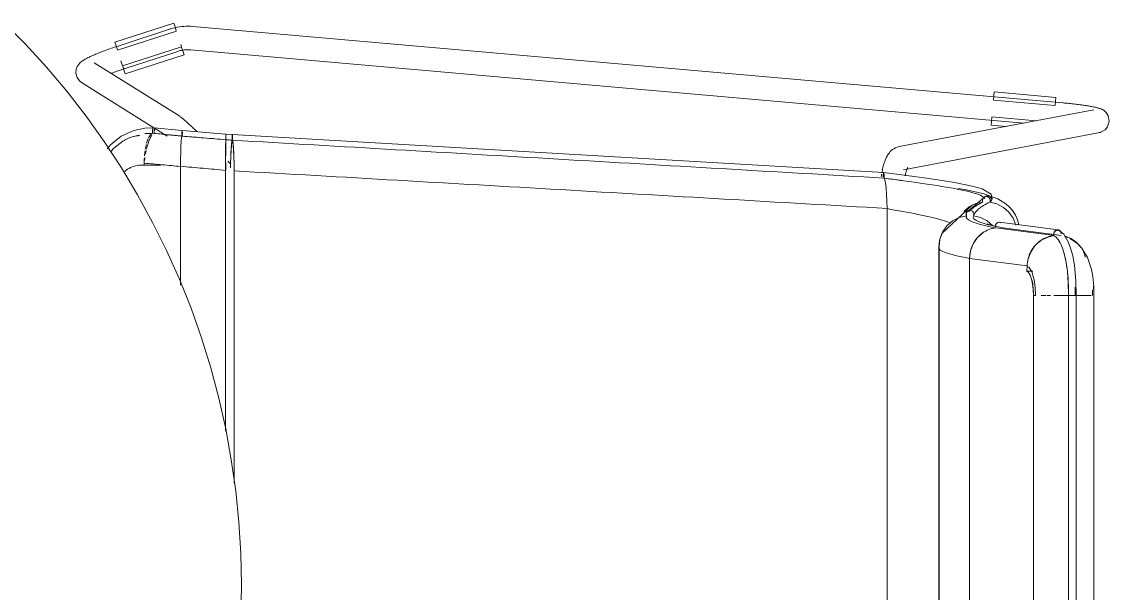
# Model space of a CAD drawing. Header units: millimetres. Extents: x 79795 to 317870, y -36033 to 97293.
# Drawn here: x 157570 to 158124, y 31306 to 31597 of the extents above; entities that cross this region are included whole.
import ezdxf

# ---------------------------------------------------------------- set-up
doc = ezdxf.new("R2010")
doc.units = ezdxf.units.MM
doc.header["$MEASUREMENT"] = 0
doc.layers.add('I-FURN', color=8, linetype='CONTINUOUS', lineweight=9)

msp = doc.modelspace()

# ---------------------------------------------------------------- linework, layer by layer
at = {"layer": 'I-FURN'}
for p, q in [((157571.68, 31585.72), (157560.43, 31597.1)), ((157617.35, 31586.73), (157647.35, 31596.42)), ((157647.35, 31596.42), (157647.98, 31594.46)), ((157649.08, 31594.29), (157647.96, 31594.05)), ((157647.98, 31594.46), (157648.62, 31592.49)), ((157650.2, 31594.48), (157649.08, 31594.29)), ((157651.33, 31594.63), (157650.2, 31594.48)), ((157652.47, 31594.74), (157651.33, 31594.63)), ((157653.61, 31594.8), (157652.47, 31594.74)), ((157654.75, 31594.81), (157653.61, 31594.8)), ((157655.9, 31594.78), (157654.75, 31594.81)), ((157657.04, 31594.7), (157655.9, 31594.78)), ((158100.36, 31555.76), (157657.04, 31594.7)), ((157618.65, 31582.69), (157648.66, 31592.37)), ((157645.71, 31593.42), (157618.9, 31584.71)), ((157645.76, 31593.43), (157645.71, 31593.42)), ((157646.86, 31593.76), (157645.76, 31593.43)), ((157647.96, 31594.05), (157646.86, 31593.76)), ((157582.47, 31573.91), (157571.68, 31585.72)), ((157613.36, 31582.81), (157614.07, 31583.06)), ((157614.07, 31583.06), (157614.79, 31583.31)), ((157614.79, 31583.31), (157615.51, 31583.57)), ((157615.51, 31583.57), (157616.24, 31583.82)), ((157616.24, 31583.82), (157616.97, 31584.07)), ((157616.97, 31584.07), (157617.71, 31584.31)), ((157617.98, 31584.78), (157617.35, 31586.73)), ((157617.71, 31584.31), (157618.45, 31584.56)), ((157618.61, 31582.8), (157617.98, 31584.78)), ((157618.45, 31584.56), (157618.9, 31584.71)), ((157651.26, 31584.3), (157621.26, 31574.62)), ((157650.86, 31585.57), (157651.23, 31584.4)), ((157651.3, 31584.19), (157651.94, 31582.21)), ((157600.91, 31577.22), (157601.3, 31577.47)), ((157601.3, 31577.47), (157601.69, 31577.72)), ((157601.69, 31577.72), (157602.09, 31577.95)), ((157602.09, 31577.95), (157602.5, 31578.18)), ((157602.5, 31578.18), (157602.92, 31578.41)), ((157602.92, 31578.41), (157603.36, 31578.64)), ((157603.36, 31578.64), (157603.82, 31578.87)), ((157603.82, 31578.87), (157604.29, 31579.1)), ((157604.29, 31579.1), (157604.79, 31579.33)), ((157604.79, 31579.33), (157605.29, 31579.57)), ((157605.29, 31579.57), (157605.82, 31579.81)), ((157605.82, 31579.81), (157606.37, 31580.05)), ((157606.37, 31580.05), (157606.93, 31580.29)), ((157606.93, 31580.29), (157607.51, 31580.54)), ((157607.51, 31580.54), (157608.1, 31580.78)), ((157608.1, 31580.78), (157608.71, 31581.03)), ((157608.71, 31581.03), (157609.34, 31581.28)), ((157609.34, 31581.28), (157609.98, 31581.53)), ((157609.98, 31581.53), (157610.63, 31581.79)), ((157610.63, 31581.79), (157611.3, 31582.04)), ((157611.3, 31582.04), (157611.98, 31582.3)), ((157611.98, 31582.3), (157612.66, 31582.55)), ((157612.66, 31582.55), (157613.36, 31582.81)), ((157622.56, 31570.57), (157652.57, 31580.26)), ((157622.61, 31573.29), (157649.42, 31582)), ((157649.42, 31582), (157650.05, 31582.2)), ((157650.05, 31582.2), (157650.7, 31582.36)), ((157650.7, 31582.36), (157651.34, 31582.5)), ((157651.34, 31582.5), (157651.99, 31582.62)), ((157651.94, 31582.21), (157652.57, 31580.26)), ((157651.99, 31582.62), (157652.65, 31582.71)), ((157652.65, 31582.71), (157653.31, 31582.77)), ((157653.31, 31582.77), (157653.97, 31582.8)), ((157653.97, 31582.8), (157654.63, 31582.81)), ((157654.63, 31582.81), (157655.3, 31582.8)), ((157655.3, 31582.8), (157655.96, 31582.75)), ((157655.96, 31582.75), (157655.99, 31582.75)), ((157655.99, 31582.75), (158080.49, 31545.45)), ((157592.78, 31561.67), (157582.47, 31573.91)), ((157597.44, 31570.9), (157597.62, 31572.87)), ((157597.62, 31572.87), (157598.14, 31574.25)), ((157598.14, 31574.25), (157598.71, 31575.17)), ((157598.71, 31575.17), (157599.22, 31575.8)), ((157599.22, 31575.8), (157599.69, 31576.26)), ((157599.69, 31576.26), (157600.12, 31576.63)), ((157600.12, 31576.63), (157600.52, 31576.94)), ((157600.52, 31576.94), (157600.91, 31577.22)), ((157650.33, 31548.91), (157606.75, 31576.22)), ((157618.2, 31571.79), (157618.86, 31572.03)), ((157618.86, 31572.03), (157619.54, 31572.26)), ((157619.54, 31572.26), (157620.21, 31572.49)), ((157620.21, 31572.49), (157620.9, 31572.73)), ((157620.42, 31577.19), (157621.23, 31574.71)), ((157620.9, 31572.73), (157621.59, 31572.96)), ((157621.93, 31572.53), (157621.29, 31574.5)), ((157621.59, 31572.96), (157622.28, 31573.19)), ((157622.56, 31570.57), (157621.93, 31572.53)), ((157622.28, 31573.19), (157622.61, 31573.29)), ((157598.03, 31568.67), (157597.44, 31570.9)), ((157599.25, 31566.94), (157598.03, 31568.67)), ((157599.25, 31566.94), (157600.38, 31566.05)), ((157615.44, 31570.78), (157615.63, 31570.85)), ((157615.63, 31570.85), (157616.26, 31571.08)), ((157616.26, 31571.08), (157616.89, 31571.32)), ((157616.89, 31571.32), (157617.54, 31571.56)), ((157617.54, 31571.56), (157618.2, 31571.79)), ((157602.59, 31549.03), (157592.78, 31561.67)), ((157600.38, 31566.05), (157637.14, 31543.01)), ((158065.16, 31559.29), (158065.34, 31561.33)), ((158065.34, 31561.33), (158096.75, 31558.57)), ((158064.97, 31557.1), (158096.38, 31554.34)), ((158064.98, 31557.22), (158065.16, 31559.29)), ((158096.57, 31556.53), (158096.39, 31554.46)), ((158096.75, 31558.57), (158096.57, 31556.53)), ((158100.52, 31555.74), (158100.36, 31555.76)), ((158101.27, 31555.67), (158100.52, 31555.74)), ((158102.02, 31555.6), (158101.27, 31555.67)), ((158102.77, 31555.53), (158102.02, 31555.6)), ((158103.51, 31555.46), (158102.77, 31555.53)), ((158104.25, 31555.38), (158103.51, 31555.46)), ((158104.98, 31555.3), (158104.25, 31555.38)), ((158105.71, 31555.22), (158104.98, 31555.3)), ((158116.21, 31552.28), (158016.92, 31533.46)), ((158106.43, 31555.14), (158105.71, 31555.22)), ((158107.14, 31555.06), (158106.43, 31555.14)), ((158107.83, 31554.97), (158107.14, 31555.06)), ((158108.52, 31554.89), (158107.83, 31554.97)), ((158109.2, 31554.8), (158108.52, 31554.89)), ((158109.86, 31554.71), (158109.2, 31554.8)), ((158110.51, 31554.63), (158109.86, 31554.71)), ((158111.14, 31554.54), (158110.51, 31554.63)), ((158111.76, 31554.45), (158111.14, 31554.54)), ((158112.37, 31554.35), (158111.76, 31554.45)), ((158112.95, 31554.26), (158112.37, 31554.35)), ((158113.52, 31554.17), (158112.95, 31554.26)), ((158114.07, 31554.08), (158113.52, 31554.17)), ((158114.6, 31553.98), (158114.07, 31554.08)), ((158115.12, 31553.89), (158114.6, 31553.98)), ((158115.62, 31553.79), (158115.12, 31553.89)), ((158116.09, 31553.7), (158115.62, 31553.79)), ((158116.55, 31553.6), (158116.09, 31553.7)), ((158117, 31553.5), (158116.55, 31553.6)), ((158117.42, 31553.4), (158117, 31553.5)), ((158117.84, 31553.3), (158117.42, 31553.4)), ((158118.24, 31553.19), (158117.84, 31553.3)), ((158118.63, 31553.08), (158118.24, 31553.19)), ((158119.03, 31552.95), (158118.63, 31553.08)), ((158119.43, 31552.81), (158119.03, 31552.95)), ((158119.86, 31552.64), (158119.43, 31552.81)), ((158120.34, 31552.42), (158119.86, 31552.64)), ((158120.9, 31552.12), (158120.34, 31552.42)), ((158121.6, 31551.64), (158120.9, 31552.12)), ((158122.51, 31550.79), (158121.6, 31551.64)), ((158123.55, 31549.13), (158122.51, 31550.79)), ((157611.88, 31536.01), (157602.59, 31549.03)), ((157650.33, 31548.91), (157650.66, 31548.7)), ((157650.66, 31548.7), (157650.91, 31548.51)), ((157650.91, 31548.51), (157651.14, 31548.34)), ((157651.14, 31548.34), (157651.36, 31548.16)), ((157651.36, 31548.16), (157651.59, 31547.98)), ((157651.59, 31547.98), (157651.82, 31547.79)), ((157651.82, 31547.79), (157652.06, 31547.59)), ((157652.06, 31547.59), (157652.31, 31547.38)), ((157652.31, 31547.38), (157652.58, 31547.15)), ((157652.58, 31547.15), (157652.86, 31546.91)), ((157652.86, 31546.91), (157653.15, 31546.65)), ((157653.15, 31546.65), (157653.46, 31546.38)), ((157653.46, 31546.38), (157653.78, 31546.09)), ((157653.78, 31546.09), (157654.12, 31545.79)), ((157654.12, 31545.79), (157654.47, 31545.47)), ((157654.47, 31545.47), (157654.84, 31545.14)), ((157654.84, 31545.14), (157655.21, 31544.8)), ((157655.21, 31544.8), (157655.6, 31544.44)), ((157655.6, 31544.44), (157656.01, 31544.08)), ((158063.85, 31544.42), (158064.03, 31546.46)), ((158063.85, 31544.42), (158071.75, 31543.72)), ((158064.03, 31546.46), (158064.21, 31548.53)), ((158086.83, 31546.66), (158064.23, 31548.65)), ((158123.2, 31543.62), (158124.03, 31546.37)), ((158124.03, 31546.37), (158123.55, 31549.13)), ((157615.05, 31534.42), (157620.58, 31538.76)), ((157620.58, 31538.76), (157626.89, 31541.66)), ((157626.89, 31541.66), (157632.54, 31542.87)), ((157632.54, 31542.87), (157638, 31542.96)), ((157651.6, 31541.66), (157637.11, 31543.08)), ((157637.51, 31542.78), (157643.96, 31538.74)), ((157651.51, 31538.81), (157651.31, 31537.92)), ((157651.31, 31537.92), (157651.51, 31538.81)), ((157651.51, 31540.72), (157651.5, 31540.27)), ((157651.5, 31540.27), (157651.51, 31540.72)), ((157651.5, 31540.27), (157651.5, 31539.78)), ((157651.5, 31539.77), (157651.5, 31540.27)), ((157651.5, 31539.78), (157651.5, 31539.28)), ((157651.5, 31539.28), (157651.5, 31539.77)), ((157651.5, 31539.28), (157651.51, 31538.81)), ((157651.51, 31538.81), (157651.5, 31539.28)), ((157651.53, 31541.11), (157651.51, 31540.72)), ((157651.51, 31540.72), (157651.53, 31541.1)), ((157651.55, 31541.4), (157651.53, 31541.11)), ((157651.53, 31541.1), (157651.55, 31541.4)), ((157651.57, 31541.59), (157651.55, 31541.4)), ((157651.6, 31541.66), (157651.57, 31541.59)), ((157651.57, 31541.59), (157651.6, 31541.66)), ((157651.63, 31541.6), (157651.6, 31541.66)), ((157673.8, 31539.83), (157651.6, 31541.66)), ((157651.6, 31541.66), (157651.63, 31541.59)), ((157651.65, 31541.41), (157651.63, 31541.6)), ((157651.63, 31541.59), (157651.65, 31541.41)), ((157651.67, 31541.12), (157651.65, 31541.41)), ((157651.65, 31541.41), (157651.67, 31541.11)), ((157651.69, 31540.74), (157651.67, 31541.12)), ((157651.67, 31541.11), (157651.69, 31540.73)), ((157651.7, 31540.28), (157651.69, 31540.74)), ((157651.69, 31540.73), (157651.7, 31540.28)), ((157651.69, 31538.82), (157651.7, 31539.3)), ((157651.7, 31539.29), (157651.69, 31538.82)), ((157651.7, 31539.79), (157651.7, 31540.28)), ((157651.7, 31540.28), (157651.7, 31539.79)), ((157656.01, 31544.08), (157656.42, 31543.69)), ((157656.42, 31543.69), (157656.84, 31543.3)), ((157656.84, 31543.3), (157657.28, 31542.9)), ((157657.28, 31542.9), (157657.72, 31542.49)), ((157657.72, 31542.49), (157658.18, 31542.06)), ((157658.18, 31542.06), (157658.64, 31541.63)), ((157658.64, 31541.63), (157659.11, 31541.19)), ((157673.8, 31539.29), (157673.79, 31538.91)), ((157673.79, 31538.9), (157673.8, 31539.28)), ((157673.79, 31538.91), (157673.79, 31538.45)), ((157673.79, 31538.45), (157673.79, 31538.9)), ((157673.8, 31539.83), (157677.16, 31539.56)), ((157673.8, 31539.76), (157673.8, 31539.83)), ((157673.8, 31539.83), (157673.8, 31539.76)), ((157673.8, 31539.77), (157673.8, 31539.83)), ((157673.8, 31539.83), (157673.8, 31539.77)), ((157673.8, 31539.28), (157673.8, 31539.58)), ((157673.8, 31539.58), (157673.8, 31539.29)), ((157673.81, 31539.28), (157673.81, 31538.9)), ((157673.81, 31538.9), (157673.81, 31539.28)), ((157673.81, 31538.9), (157673.81, 31538.44)), ((157673.81, 31538.45), (157673.81, 31538.9)), ((157677.08, 31539.01), (157677.06, 31538.62)), ((157677.11, 31539.3), (157677.08, 31539.01)), ((157677.13, 31539.49), (157677.11, 31539.3)), ((157677.16, 31539.56), (157677.13, 31539.49)), ((158009.07, 31520.27), (157677.16, 31539.56)), ((157677.19, 31539.49), (157677.16, 31539.56)), ((157677.21, 31539.3), (157677.19, 31539.49)), ((157677.24, 31539.01), (157677.21, 31539.3)), ((157677.25, 31538.63), (157677.24, 31539.01)), ((157677.27, 31538.18), (157677.25, 31538.63)), ((158019.15, 31521.67), (158118.44, 31540.49)), ((158118.86, 31540.57), (158118.44, 31540.49)), ((158119.37, 31540.71), (158118.86, 31540.57)), ((158119.99, 31540.92), (158119.37, 31540.71)), ((158120.79, 31541.3), (158119.99, 31540.92)), ((158121.88, 31542.05), (158120.79, 31541.3)), ((158123.2, 31543.62), (158121.88, 31542.05)), ((157620.65, 31522.63), (157611.88, 31536.01)), ((157613.37, 31532.32), (157615.05, 31534.42)), ((157616.71, 31532.69), (157621.29, 31536.18)), ((157621.29, 31536.18), (157624.97, 31538.09)), ((157650.98, 31533.71), (157650.87, 31530.61)), ((157650.87, 31530.67), (157650.98, 31533.71)), ((157651.14, 31536.18), (157650.98, 31533.71)), ((157650.99, 31533.75), (157651.14, 31536.2)), ((157651.31, 31537.92), (157651.14, 31536.18)), ((157651.14, 31536.2), (157651.31, 31537.92)), ((157673.75, 31531.86), (157673.76, 31534.36)), ((157673.76, 31534.36), (157673.75, 31531.86)), ((157673.78, 31536.11), (157673.76, 31534.36)), ((157673.76, 31534.36), (157673.78, 31536.1)), ((157673.78, 31536.1), (157673.79, 31536.99)), ((157673.79, 31536.99), (157673.78, 31536.11)), ((157673.79, 31537.96), (157673.79, 31538.45)), ((157673.79, 31538.45), (157673.79, 31537.96)), ((157673.79, 31537.46), (157673.79, 31537.96)), ((157673.79, 31537.96), (157673.79, 31537.47)), ((157673.79, 31537.47), (157673.79, 31536.99)), ((157673.79, 31536.99), (157673.79, 31537.46)), ((157673.81, 31537.96), (157673.81, 31538.45)), ((157673.81, 31538.44), (157673.81, 31537.95)), ((157673.81, 31537.46), (157673.81, 31537.96)), ((157673.81, 31537.95), (157673.81, 31537.46)), ((157673.81, 31537.46), (157673.81, 31536.99)), ((157673.81, 31536.99), (157673.81, 31537.46)), ((157673.82, 31536.09), (157673.84, 31534.34)), ((157673.84, 31534.34), (157673.82, 31536.09)), ((157673.84, 31534.34), (157673.85, 31531.84)), ((157673.85, 31531.84), (157673.84, 31534.34)), ((157676.66, 31534.06), (157676.49, 31531.57)), ((157676.85, 31535.81), (157676.66, 31534.06)), ((157677.06, 31536.72), (157676.85, 31535.81)), ((157677.06, 31538.62), (157677.05, 31538.17)), ((157677.05, 31538.17), (157677.05, 31537.68)), ((157677.05, 31537.68), (157677.05, 31537.19)), ((157677.05, 31537.19), (157677.06, 31536.72)), ((157677.26, 31536.72), (157677.27, 31537.19)), ((157677.47, 31535.83), (157677.26, 31536.72)), ((157677.27, 31537.69), (157677.27, 31538.18)), ((157677.27, 31537.19), (157677.27, 31537.69)), ((157677.66, 31534.09), (157677.47, 31535.83)), ((157677.83, 31531.58), (157677.66, 31534.09)), ((158015.93, 31533.2), (158015.03, 31532.84)), ((158016.92, 31533.46), (158015.93, 31533.2)), ((157615.44, 31531.16), (157616.71, 31532.69)), ((157650.87, 31530.61), (157650.8, 31527.17)), ((157650.8, 31527.17), (157650.87, 31530.61)), ((157673.75, 31531.86), (157673.74, 31528.72)), ((157673.74, 31528.73), (157673.75, 31531.85)), ((157673.74, 31525.16), (157673.74, 31528.72)), ((157673.74, 31528.72), (157673.74, 31525.16)), ((157673.85, 31531.84), (157673.86, 31528.72)), ((157673.86, 31528.72), (157673.85, 31531.84)), ((157676.37, 31528.45), (157676.29, 31524.9)), ((157676.49, 31531.57), (157676.37, 31528.45)), ((157677.95, 31528.45), (157677.83, 31531.58)), ((157678.03, 31524.89), (157677.95, 31528.45)), ((158010.34, 31527.66), (158010.09, 31527.1)), ((158010.61, 31528.21), (158010.34, 31527.66)), ((158010.9, 31528.75), (158010.61, 31528.21)), ((158011.23, 31529.29), (158010.9, 31528.75)), ((158011.58, 31529.82), (158011.23, 31529.29)), ((158011.99, 31530.36), (158011.58, 31529.82)), ((158012.44, 31530.89), (158011.99, 31530.36)), ((158012.96, 31531.41), (158012.44, 31530.89)), ((158013.55, 31531.92), (158012.96, 31531.41)), ((158014.24, 31532.4), (158013.55, 31531.92)), ((158015.03, 31532.84), (158014.24, 31532.4)), ((157628.88, 31508.91), (157620.65, 31522.63)), ((157640.73, 31524.02), (157630.98, 31524.02)), ((157632.22, 31523.96), (157632.22, 31525.01)), ((157650.8, 31527.07), (157650.77, 31523.31)), ((157650.77, 31523.43), (157650.8, 31527.07)), ((157650.77, 31523.31), (157650.77, 31462.82)), ((157650.77, 31462.82), (157650.77, 31523.31)), ((157673.74, 31521.37), (157673.74, 31525.16)), ((157673.74, 31525.16), (157673.74, 31521.37)), ((157673.86, 31525.16), (157673.86, 31521.38)), ((157673.86, 31521.38), (157673.86, 31525.16)), ((157676.41, 31524.59), (157674.88, 31526.07)), ((157676.29, 31524.9), (157676.27, 31522.64)), ((157678.05, 31521.1), (157678.03, 31524.89)), ((158008.56, 31522.21), (158008.42, 31521.54)), ((158008.72, 31522.86), (158008.56, 31522.21)), ((158008.88, 31523.51), (158008.72, 31522.86)), ((158009.05, 31524.14), (158008.88, 31523.51)), ((158009.23, 31524.75), (158009.05, 31524.14)), ((158009.43, 31525.36), (158009.23, 31524.75)), ((158009.63, 31525.95), (158009.43, 31525.36)), ((158009.85, 31526.53), (158009.63, 31525.95)), ((158010.09, 31527.1), (158009.85, 31526.53)), ((158021.02, 31522.13), (158020.91, 31521.86)), ((158021.11, 31522.36), (158021.02, 31522.13)), ((158021.2, 31522.55), (158021.11, 31522.36)), ((158021.27, 31522.71), (158021.2, 31522.55)), ((158021.32, 31522.79), (158021.27, 31522.71)), ((158021.36, 31522.87), (158021.32, 31522.79)), ((158021.38, 31522.89), (158021.36, 31522.87)), ((157673.74, 31388.37), (157673.74, 31521.37)), ((157673.74, 31521.37), (157673.74, 31388.37)), ((157678.05, 31362.01), (157678.05, 31521.1)), ((157678.05, 31521.1), (157678.05, 31362.01)), ((158007.94, 31518.75), (158007.84, 31518.02)), ((158008.04, 31519.46), (158007.94, 31518.75)), ((158008.29, 31520.86), (158008.16, 31520.17)), ((158008.42, 31521.54), (158008.29, 31520.86)), ((158008.86, 31518.9), (158008.85, 31518.41)), ((158008.85, 31518.41), (158008.86, 31518.9)), ((158008.85, 31518.41), (158008.86, 31517.91)), ((158008.86, 31517.91), (158008.85, 31518.41)), ((158008.86, 31518.9), (158008.89, 31519.36)), ((158008.89, 31519.35), (158008.86, 31518.9)), ((158008.89, 31519.36), (158008.92, 31519.74)), ((158008.92, 31519.73), (158008.89, 31519.35)), ((158008.92, 31519.74), (158008.97, 31520.03)), ((158008.97, 31520.02), (158008.92, 31519.73)), ((158009.02, 31520.21), (158008.97, 31520.02)), ((158008.97, 31520.03), (158009.02, 31520.21)), ((158009.07, 31520.27), (158009.02, 31520.21)), ((158009.02, 31520.21), (158009.07, 31520.27)), ((158009.07, 31520.27), (158020.93, 31518.71)), ((158009.12, 31520.2), (158009.07, 31520.27)), ((158009.07, 31520.27), (158009.12, 31520.2)), ((158009.17, 31520), (158009.12, 31520.2)), ((158009.12, 31520.2), (158009.17, 31520.01)), ((158009.17, 31520.01), (158009.22, 31519.71)), ((158009.22, 31519.7), (158009.17, 31520)), ((158009.22, 31519.71), (158009.25, 31519.32)), ((158009.25, 31519.32), (158009.22, 31519.7)), ((158009.27, 31518.86), (158009.25, 31519.32)), ((158009.25, 31519.32), (158009.27, 31518.87)), ((158009.28, 31517.88), (158009.26, 31517.4)), ((158009.26, 31517.4), (158009.28, 31517.87)), ((158009.66, 31516.5), (158009.26, 31517.4)), ((158009.26, 31517.4), (158009.66, 31516.5)), ((158009.27, 31518.87), (158009.28, 31518.37)), ((158009.28, 31518.37), (158009.27, 31518.86)), ((158009.28, 31517.87), (158009.28, 31518.37)), ((158009.28, 31518.37), (158009.28, 31517.88)), ((158010.02, 31514.75), (158009.66, 31516.5)), ((158009.66, 31516.5), (158010.02, 31514.76)), ((158020.17, 31519.12), (158020.08, 31518.63)), ((158020.28, 31519.59), (158020.17, 31519.12)), ((158020.38, 31520.04), (158020.28, 31519.59)), ((158020.49, 31520.46), (158020.38, 31520.04)), ((158020.59, 31520.85), (158020.49, 31520.46)), ((158020.7, 31521.22), (158020.59, 31520.85)), ((158020.81, 31521.56), (158020.7, 31521.22)), ((158020.91, 31521.86), (158020.81, 31521.56)), ((158020.93, 31518.71), (158030.85, 31517.36)), ((158030.85, 31517.36), (158038.87, 31516.18)), ((158010.34, 31512.26), (158010.02, 31514.75)), ((158010.02, 31514.75), (158010.33, 31512.29)), ((158010.58, 31509.16), (158010.34, 31512.26)), ((158010.34, 31512.26), (158010.57, 31509.2)), ((158038.87, 31516.18), (158045.19, 31515.14)), ((158045.19, 31515.14), (158054.21, 31513.34)), ((158051.05, 31511.43), (158046.98, 31512.16)), ((158059.57, 31509.54), (158051.05, 31511.43)), ((158054.21, 31513.34), (158059.2, 31511.93)), ((158059.2, 31511.93), (158063.84, 31509.16)), ((157636.55, 31494.86), (157628.88, 31508.91)), ((158010.57, 31509.2), (158010.73, 31505.68)), ((158010.73, 31505.62), (158010.58, 31509.16)), ((158010.79, 31501.85), (158010.73, 31505.62)), ((158010.73, 31505.62), (158010.79, 31501.93)), ((158060.6, 31507.83), (158051.18, 31499.71)), ((158059.49, 31506.18), (158059.58, 31506.67)), ((158059.58, 31506.67), (158059.49, 31506.18)), ((158059.52, 31505.68), (158059.49, 31506.18)), ((158059.49, 31506.18), (158059.52, 31505.68)), ((158059.67, 31505.21), (158059.52, 31505.68)), ((158059.52, 31505.68), (158059.67, 31505.21)), ((158067.2, 31506.86), (158059.57, 31509.54)), ((158059.58, 31506.67), (158059.79, 31507.12)), ((158059.78, 31507.12), (158059.58, 31506.67)), ((158060.1, 31507.5), (158059.78, 31507.12)), ((158059.79, 31507.12), (158060.1, 31507.5)), ((158060.1, 31507.5), (158060.51, 31507.79)), ((158060.51, 31507.79), (158060.1, 31507.5)), ((158060.32, 31507.68), (158060.54, 31507.81)), ((158060.51, 31507.79), (158060.97, 31507.97)), ((158060.97, 31507.97), (158060.51, 31507.79)), ((158060.97, 31507.97), (158061.45, 31508.03)), ((158061.45, 31508.03), (158060.97, 31507.97)), ((158061.45, 31508.03), (158061.94, 31507.95)), ((158061.94, 31507.96), (158061.45, 31508.03)), ((158062.39, 31507.76), (158061.94, 31507.96)), ((158061.94, 31507.95), (158062.39, 31507.76)), ((158062.39, 31507.76), (158062.78, 31507.46)), ((158062.79, 31507.46), (158062.39, 31507.76)), ((158062.78, 31507.46), (158063.09, 31507.07)), ((158063.09, 31507.07), (158062.79, 31507.46)), ((158063.09, 31507.07), (158063.28, 31506.62)), ((158063.29, 31506.62), (158063.09, 31507.07)), ((158063.32, 31505.63), (158063.15, 31505.16)), ((158063.16, 31505.16), (158063.32, 31505.63)), ((158063.28, 31506.62), (158063.36, 31506.12)), ((158063.36, 31506.12), (158063.29, 31506.62)), ((158063.36, 31506.12), (158063.32, 31505.63)), ((158063.32, 31505.63), (158063.36, 31506.12)), ((158063.84, 31509.16), (158064.37, 31506.98)), ((158064.37, 31506.98), (158064.08, 31506.06)), ((158071.31, 31504.36), (158067.2, 31506.86)), ((158010.79, 31118.45), (158010.79, 31501.85)), ((158010.79, 31501.85), (158010.79, 31118.45)), ((158054.4, 31503.72), (158038.71, 31489.12)), ((158052.73, 31502.78), (158049.89, 31500.38)), ((158049.89, 31500.38), (158052.73, 31502.77)), ((158051.36, 31500.11), (158051.16, 31499.66)), ((158051.16, 31499.65), (158051.36, 31500.1)), ((158051.31, 31500.01), (158051.26, 31497.13)), ((158051.36, 31500.1), (158051.68, 31500.49)), ((158051.68, 31500.49), (158051.36, 31500.11)), ((158051.68, 31500.49), (158052.08, 31500.78)), ((158052.08, 31500.78), (158051.68, 31500.49)), ((158052.08, 31500.78), (158052.54, 31500.97)), ((158052.54, 31500.97), (158052.08, 31500.78)), ((158053.03, 31501.04), (158052.54, 31500.97)), ((158052.54, 31500.97), (158053.03, 31501.03)), ((158056.05, 31504.42), (158052.73, 31502.78)), ((158052.73, 31502.77), (158056.06, 31504.41)), ((158053.52, 31500.97), (158053.03, 31501.04)), ((158053.03, 31501.03), (158053.52, 31500.97)), ((158053.52, 31500.97), (158053.98, 31500.78)), ((158053.98, 31500.78), (158053.52, 31500.97)), ((158053.98, 31500.78), (158054.39, 31500.49)), ((158054.39, 31500.49), (158053.98, 31500.78)), ((158054.39, 31500.49), (158054.7, 31500.1)), ((158054.7, 31500.11), (158054.39, 31500.49)), ((158054.9, 31499.66), (158054.7, 31500.11)), ((158054.7, 31500.1), (158054.9, 31499.65)), ((158059.67, 31505.21), (158056.05, 31504.42)), ((158056.06, 31504.41), (158059.67, 31505.21)), ((158063.15, 31505.16), (158063.94, 31505.04)), ((158066.79, 31504.25), (158063.16, 31505.16)), ((158070.11, 31502.51), (158066.79, 31504.25)), ((158072.93, 31500.03), (158070.11, 31502.51)), ((158073.27, 31502.62), (158071.31, 31504.36)), ((158075.11, 31496.95), (158072.93, 31500.03)), ((158074.96, 31500.65), (158073.27, 31502.62)), ((158076.33, 31498.45), (158074.96, 31500.65)), ((157643.65, 31480.53), (157636.55, 31494.86)), ((158041.3, 31493.04), (158044.18, 31495.55)), ((158044.17, 31495.55), (158041.3, 31493.04)), ((158047.56, 31497.3), (158044.17, 31495.55)), ((158044.18, 31495.55), (158047.56, 31497.3)), ((158051.28, 31498.2), (158047.56, 31497.3)), ((158051.16, 31499.66), (158051.08, 31499.16)), ((158051.08, 31499.16), (158051.16, 31499.65)), ((158051.12, 31498.67), (158051.08, 31499.16)), ((158051.08, 31499.16), (158051.12, 31498.67)), ((158051.28, 31498.2), (158051.12, 31498.67)), ((158051.12, 31498.67), (158051.28, 31498.2)), ((158054.95, 31498.67), (158054.78, 31498.2)), ((158054.79, 31498.2), (158054.95, 31498.67)), ((158058.5, 31497.3), (158054.79, 31498.2)), ((158055.07, 31498.88), (158054.89, 31498.44)), ((158054.99, 31499.16), (158054.9, 31499.66)), ((158054.9, 31499.65), (158054.98, 31499.16)), ((158054.98, 31499.16), (158054.95, 31498.67)), ((158054.95, 31498.67), (158054.99, 31499.16)), ((158061.9, 31495.55), (158058.5, 31497.3)), ((158064.77, 31493.04), (158061.9, 31495.55)), ((158066.64, 31494.35), (158066.34, 31493.97)), ((158067.03, 31494.64), (158066.64, 31494.35)), ((158067.47, 31494.83), (158067.03, 31494.64)), ((158067.94, 31494.9), (158067.47, 31494.83)), ((158068.41, 31494.83), (158067.94, 31494.9)), ((158068.17, 31494.89), (158097.95, 31491.03)), ((158068.85, 31494.65), (158068.41, 31494.83)), ((158076.51, 31493.43), (158075.11, 31496.95)), ((158077.36, 31496.08), (158076.33, 31498.45)), ((158078.02, 31493.57), (158077.36, 31496.08)), ((158039.3, 31490.22), (158037.58, 31485.76)), ((158039.12, 31489.91), (158037.76, 31486.34)), ((158037.77, 31486.33), (158039.13, 31489.9)), ((158038.71, 31489.12), (158038, 31487.2)), ((158041.3, 31493.04), (158039.12, 31489.91)), ((158039.13, 31489.9), (158041.3, 31493.04)), ((158059.5, 31489.43), (158056.76, 31486.94)), ((158061.86, 31494.04), (158064.3, 31493.29)), ((158064.3, 31493.29), (158070.59, 31491.91)), ((158066.15, 31493.52), (158066.07, 31493.02)), ((158066.07, 31493.02), (158066.11, 31492.53)), ((158066.34, 31493.97), (158066.15, 31493.52)), ((158066.26, 31492.06), (158095.96, 31488.21)), ((158069.81, 31492.04), (158099.5, 31488.19)), ((158093.54, 31488.96), (158098.31, 31488.34)), ((158098.44, 31490.67), (158100.83, 31488.78)), ((158100.83, 31488.78), (158103.13, 31484.95)), ((158037.58, 31485.76), (158037.14, 31482.01)), ((158037.76, 31486.34), (158037.29, 31482.55)), ((158037.29, 31482.55), (158037.77, 31486.33)), ((158054.68, 31483.83), (158053.36, 31480.28)), ((158056.76, 31486.94), (158054.68, 31483.83)), ((158103.13, 31484.95), (158104.32, 31481.78)), ((158103.94, 31486.65), (158106.21, 31485.32)), ((158106.21, 31485.32), (158108.28, 31483.65)), ((158108.28, 31483.65), (158110.11, 31481.67)), ((157650.17, 31465.92), (157643.65, 31480.53)), ((158037.14, 31482.01), (158037.14, 31177.21)), ((158037.29, 31137.76), (158037.29, 31482.55)), ((158037.29, 31482.55), (158037.29, 31137.76)), ((158053.36, 31480.28), (158052.89, 31476.51)), ((158100.18, 31481.74), (158099.99, 31482.25)), ((158101.06, 31478.91), (158100.18, 31481.74)), ((158101.86, 31475.41), (158101.06, 31478.91)), ((158104.32, 31481.78), (158105.4, 31477.74)), ((158105.4, 31477.74), (158106.27, 31473.03)), ((158110.11, 31481.67), (158112.98, 31476.95)), ((158052.89, 31476.51), (158082.16, 31472.65)), ((158052.89, 31143.8), (158052.89, 31476.51)), ((158052.89, 31476.51), (158052.89, 31143.8)), ((158082.16, 31472.65), (158082.1, 31469.93)), ((158102.69, 31469.98), (158101.86, 31475.41)), ((158106.27, 31473.03), (158107.07, 31465.14)), ((158112.98, 31476.95), (158115, 31470.8)), ((158085.1, 31469.93), (158082.1, 31469.93)), ((158082.1, 31469.93), (158082.96, 31469.29)), ((158082.96, 31469.29), (158083.75, 31467.94)), ((158083.75, 31467.94), (158084.42, 31465.96)), ((158103.17, 31463.99), (158102.69, 31469.98)), ((158115, 31470.8), (158115.65, 31467.31)), ((158115.65, 31467.31), (158116.17, 31462.1)), ((157656.11, 31451.06), (157650.17, 31465.92)), ((158084.42, 31465.96), (158084.93, 31463.47)), ((158084.93, 31463.47), (158085.25, 31460.62)), ((158103.25, 31457.58), (158103.17, 31463.99)), ((158107.07, 31465.14), (158107.22, 31457.58)), ((158116.17, 31462.1), (158116.25, 31457.58)), ((158085.25, 31460.62), (158085.35, 31457.58)), ((158085.35, 31457.58), (158085.35, 31162.73)), ((158085.41, 31162.73), (158085.41, 31457.58)), ((158089.27, 31457.58), (158091.73, 31457.58)), ((158092.25, 31457.58), (158094.09, 31457.58)), ((158095.72, 31457.58), (158099.28, 31457.58)), ((158103.28, 31457.58), (158099.47, 31457.58)), ((158099.47, 31457.58), (158103.28, 31457.58)), ((158103.25, 31457.58), (158103.25, 31162.73)), ((158103.37, 31457.58), (158103.26, 31457.58)), ((158103.26, 31457.58), (158107.22, 31457.58)), ((158103.59, 31457.58), (158103.37, 31457.58)), ((158103.92, 31457.58), (158103.59, 31457.58)), ((158104.34, 31457.58), (158103.92, 31457.58)), ((158104.81, 31457.58), (158104.34, 31457.58)), ((158105.31, 31457.58), (158104.81, 31457.58)), ((158105.8, 31457.58), (158105.31, 31457.58)), ((158106.26, 31457.58), (158105.8, 31457.58)), ((158106.65, 31457.58), (158106.26, 31457.58)), ((158106.95, 31457.58), (158106.65, 31457.58)), ((158107.15, 31457.58), (158106.95, 31457.58)), ((158110, 31457.58), (158106.97, 31457.58)), ((158106.97, 31457.58), (158109.99, 31457.58)), ((158107.22, 31457.58), (158107.15, 31457.58)), ((158107.22, 31162.73), (158107.22, 31457.58)), ((158110.16, 31457.58), (158112.73, 31457.58)), ((158113.01, 31457.58), (158114.76, 31457.58)), ((158115.95, 31457.58), (158116.24, 31457.58)), ((158116.25, 31457.58), (158116.08, 31457.58)), ((158116.25, 31162.73), (158116.25, 31457.58)), ((157661.44, 31435.98), (157656.11, 31451.06)), ((157666.17, 31420.7), (157661.44, 31435.98)), ((157670.28, 31405.23), (157666.17, 31420.7)), ((157673.78, 31389.62), (157670.28, 31405.23)), ((157676.64, 31373.88), (157673.78, 31389.62)), ((157678.87, 31358.04), (157676.64, 31373.88)), ((157680.47, 31342.12), (157678.87, 31358.04)), ((157681.43, 31326.15), (157680.47, 31342.12)), ((157681.75, 31310.15), (157681.43, 31326.15)), ((157681.66, 31301.52), (157681.75, 31310.15))]:
    msp.add_line(p, q, dxfattribs=at)
for centre, major_axis, ratio, start_param, end_param in [((158067.94, 31492.94), (0, 1.96), 0.955139, 5.775592, 8.064923), ((158067.95, 31476.38), (0, 15.78), 0.955139, 0.595876, 1.562553), ((158067.95, 31476.38), (0, 15.78), 0.955139, 0.354206, 0.595753), ((158067.95, 31476.38), (0, 15.78), 0.955139, 0.112537, 0.354036), ((158100.5, 31457.58), (-15.75, 0), 0.000004, 5.8107, 5.99294), ((158111.98, 31457.58), (0, 12.4), 0.287441, 4.712389, 4.950404)]:
    msp.add_ellipse(centre, major_axis=major_axis, ratio=ratio, start_param=start_param, end_param=end_param, dxfattribs=at)
for points, knots in [([(157621.42, 31536.25), (157622.21, 31536.73), (157624.9, 31538.28), (157627.84, 31538.87), (157629.94, 31539.15)], [-0.3992101, -0.3992101, -0.3992101, -0.3992101, -0.3333333, -0.1789981, -0.1789981, -0.1789981, -0.1789981]), ([(157636.55, 31540.25), (157636.53, 31540.39), (157636.5, 31540.67), (157636.48, 31541.1), (157636.49, 31541.47), (157636.52, 31541.76), (157636.55, 31542.03), (157636.6, 31542.28), (157636.66, 31542.51), (157636.73, 31542.7), (157636.83, 31542.9), (157636.91, 31543), (157636.96, 31543.03)], [0, 0, 0, 0, 0.0555556, 0.1111111, 0.1666667, 0.1944444, 0.2222222, 0.2777778, 0.3055556, 0.3333333, 0.3888889, 0.4444444, 0.4444444, 0.4444444, 0.4444444]), ([(157677.16, 31539.56), (157677.18, 31539.56), (157677.21, 31539.42), (157677.24, 31539.03), (157677.26, 31538.65), (157677.27, 31538.19), (157677.27, 31537.69), (157677.27, 31537.19), (157677.26, 31536.87), (157677.26, 31536.72)], [-0.498493, -0.498493, -0.498493, -0.498493, -0.375, -0.3125, -0.25, -0.1875, -0.125, -0.0625, 0, 0, 0, 0]), ([(157676.27, 31522.64), (157676.28, 31524.67), (157676.34, 31527.89), (157676.49, 31531.68), (157676.71, 31535.03), (157676.92, 31536.43), (157677.06, 31536.72)], [-0.9335619, -0.9335619, -0.9335619, -0.9335619, -0.6666667, -0.5, -0.3333333, 0, 0, 0, 0]), ([(157677.26, 31536.72), (157677.4, 31536.45), (157677.61, 31535.06), (157677.83, 31531.7), (157677.96, 31528.53), (157678.04, 31524.93), (157678.05, 31522.38), (157678.05, 31521.1)], [-1, -1, -1, -1, -0.666667, -0.5, -0.333333, -0.166667, 0, 0, 0, 0]), ([(157622.33, 31520.85), (157623.23, 31521.62), (157626.23, 31523.55), (157629.83, 31524.18), (157632.22, 31523.96)], [0.5, 0.5, 0.5, 0.5, 0.6666667, 1, 1, 1, 1]), ([(158060.55, 31507.04), (158060.36, 31507.44), (158058.76, 31508.86), (158050.46, 31511.3), (158032.02, 31514.35), (158016.81, 31516.39), (158009.26, 31517.4)], [0.1500588, 0.1500588, 0.1500588, 0.1500588, 0.25, 0.5, 0.75, 1, 1, 1, 1]), ([(158063.16, 31505.16), (158064.71, 31506.18), (158064.48, 31507.46), (158061.46, 31508.74), (158060.73, 31509)], [0, 0, 0, 0, 0.25, 0.3133981, 0.3133981, 0.3133981, 0.3133981]), ([(158010.79, 31501.85), (158016.17, 31500.88), (158026.96, 31498.93), (158037.67, 31496.5), (158041.91, 31495.04), (158043.06, 31494.55)], [0, 0, 0, 0, 0.25, 0.5, 0.625, 0.625, 0.625, 0.625]), ([(158052.54, 31500.33), (158052.93, 31500.78), (158054.6, 31502.41), (158057.26, 31504.04), (158059.67, 31505.21)], [0.303693, 0.303693, 0.303693, 0.303693, 0.5, 1, 1, 1, 1]), ([(158055.07, 31498.88), (158055.54, 31499.81), (158057.32, 31501.9), (158060.75, 31504), (158063.15, 31505.16)], [0.0974621, 0.0974621, 0.0974621, 0.0974621, 0.5, 1, 1, 1, 1]), ([(158066.17, 31492.75), (158062.46, 31493.54), (158055.97, 31495.36), (158054.24, 31497.17), (158054.78, 31498.2)], [0.1122148, 0.1122148, 0.1122148, 0.1122148, 0.5, 1, 1, 1, 1]), ([(158099.55, 31489.07), (158099.55, 31489.21), (158099.53, 31489.43), (158099.47, 31489.72), (158099.37, 31489.99), (158099.19, 31490.31), (158098.9, 31490.63), (158098.54, 31490.86), (158098.19, 31491), (158097.88, 31491.04), (158097.61, 31491.05), (158097.34, 31491.01), (158097.09, 31490.94), (158096.84, 31490.83), (158096.53, 31490.64), (158096.2, 31490.31), (158095.96, 31489.91), (158095.85, 31489.56), (158095.78, 31489.19), (158095.78, 31488.75), (158095.89, 31488.39), (158095.96, 31488.21)], [0.1111111, 0.1111111, 0.1111111, 0.1111111, 0.1666667, 0.1944444, 0.2222222, 0.2777778, 0.3333333, 0.3888889, 0.4444444, 0.4791667, 0.5138889, 0.5486111, 0.5833333, 0.6180556, 0.6527778, 0.7222222, 0.7916667, 0.8263889, 0.8611111, 0.9305556, 1, 1, 1, 1]), ([(158095.87, 31489.46), (158095.91, 31489.58), (158096.01, 31489.81), (158096.29, 31490.23), (158096.83, 31490.68), (158097.71, 31490.93), (158098.49, 31490.71), (158099, 31490.31), (158099.3, 31489.93), (158099.49, 31489.47), (158099.52, 31489.14), (158099.53, 31488.97)], [-0.8125, -0.8125, -0.8125, -0.8125, -0.765625, -0.71875, -0.625, -0.5, -0.375, -0.3125, -0.25, -0.1875, -0.125, -0.125, -0.125, -0.125]), ([(158082.72, 31476.18), (158083.04, 31477.42), (158084.47, 31480.94), (158086.93, 31484.24), (158089.09, 31485.38)], [-0.8333333, -0.8333333, -0.8333333, -0.8333333, -0.6666667, -0.3333333, -0.3333333, -0.3333333, -0.3333333]), ([(158109.63, 31481.93), (158109.36, 31482.33), (158108.32, 31483.71), (158106.15, 31485.7), (158103.53, 31487.21), (158101.83, 31487.64), (158101.3, 31487.76)], [0.434972, 0.434972, 0.434972, 0.434972, 0.5, 0.6666667, 0.8333333, 0.9073499, 0.9073499, 0.9073499, 0.9073499]), ([(158037.14, 31482.01), (158037.14, 31481.18), (158039.52, 31479.35), (158047.16, 31477.52), (158052.89, 31476.51)], [0.0892846, 0.0892846, 0.0892846, 0.0892846, 0.5, 1, 1, 1, 1])]:
    msp.add_open_spline(points, degree=3, knots=knots, dxfattribs=at)
for points in [[(157629.31, 31539.28), (157628.58, 31539.08), (157627.86, 31538.84), (157627.16, 31538.58)], [(157632.56, 31540.07), (157633.37, 31540.16), (157634.2, 31540.17), (157635.02, 31540.16)], [(157635.72, 31540.21), (157635.07, 31540.2), (157634.42, 31540.16), (157633.78, 31540.1)], [(157634.38, 31537.7), (157634.71, 31538.39), (157635.41, 31539.54), (157636.16, 31540.1), (157636.55, 31540.25)], [(157636.2, 31539.24), (157635.87, 31538.83), (157635.55, 31538.31), (157635.24, 31537.67)], [(157651.51, 31538.81), (157648.98, 31539.05), (157643.95, 31539.53), (157638.99, 31540.01), (157636.55, 31540.25)], [(157637.86, 31542.9), (157637.81, 31542.86), (157637.72, 31542.74), (157637.58, 31542.44), (157637.47, 31542.05), (157637.37, 31541.6), (157637.31, 31541.11), (157637.28, 31540.61), (157637.28, 31540.29), (157637.29, 31540.14)], [(157651.69, 31538.82), (157649.32, 31539.06), (157646.95, 31539.29), (157644.61, 31539.53)], [(157651.51, 31538.81), (157655.22, 31538.51), (157662.64, 31537.9), (157670.07, 31537.3), (157673.79, 31536.99)], [(157652.81, 31538.73), (157656.09, 31538.46), (157659.36, 31538.19), (157662.64, 31537.91)], [(157677.06, 31536.72), (157677.04, 31537.31), (157677.05, 31538.82), (157677.12, 31539.56), (157677.16, 31539.56)], [(157632.82, 31532.22), (157632.96, 31533.06), (157633.13, 31533.86), (157633.32, 31534.6)], [(157635.12, 31537.42), (157634.5, 31536.06), (157633.94, 31534.24), (157633.44, 31532.19)], [(157633.5, 31535.27), (157633.71, 31536), (157633.94, 31536.63), (157634.19, 31537.23)], [(157666.25, 31537.61), (157666.66, 31537.58), (157667.07, 31537.55), (157667.49, 31537.51)], [(157677.26, 31536.72), (157676.68, 31536.77), (157675.53, 31536.86), (157674.37, 31536.95), (157673.79, 31536.99)], [(157677.06, 31536.72), (157676.52, 31536.76), (157675.43, 31536.85), (157674.35, 31536.94), (157673.81, 31536.99)], [(157677.26, 31536.72), (157732.66, 31533.5), (157843.43, 31527.06), (157954.02, 31520.62), (158009.26, 31517.4)], [(157632.22, 31525.01), (157632.23, 31525.96), (157632.26, 31526.89), (157632.32, 31527.8)], [(157632.38, 31528.73), (157632.46, 31529.63), (157632.56, 31530.51), (157632.69, 31531.36)], [(157632.63, 31527.85), (157632.57, 31527.38), (157632.51, 31526.9), (157632.47, 31526.42)], [(157633.28, 31531.54), (157633.14, 31530.89), (157633.01, 31530.23), (157632.89, 31529.55)], [(157630.7, 31524.01), (157631.2, 31524.03), (157631.71, 31524.01), (157632.22, 31523.96)], [(157650.77, 31523.31), (157647.63, 31523.62), (157641.39, 31524.21), (157635.25, 31524.75), (157632.22, 31525.01)], [(157650.77, 31523.43), (157654.59, 31523.09), (157658.42, 31522.74), (157662.24, 31522.4)], [(157662.24, 31522.4), (157666.07, 31522.06), (157669.9, 31521.71), (157673.74, 31521.37)], [(157678.05, 31521.1), (157733.58, 31517.91), (157789.11, 31514.71), (157844.54, 31511.52)], [(158018.43, 31516.23), (158015.4, 31516.61), (158012.33, 31517), (158009.27, 31517.39)], [(157844.54, 31511.52), (157900.01, 31508.32), (157955.43, 31505.13), (158010.79, 31501.93)], [(158066.26, 31492.06), (158060.76, 31493.08), (158052.7, 31495.13), (158050.73, 31497.17), (158051.28, 31498.2)], [(158095.81, 31488.48), (158095.79, 31488.56), (158095.78, 31488.72), (158095.78, 31488.89), (158095.78, 31488.97)], [(158095.96, 31488.21), (158094.72, 31488.06), (158092.35, 31487.48), (158089.01, 31485.72), (158086.17, 31483.19), (158083.98, 31480.05), (158082.56, 31476.44), (158082.2, 31473.94), (158082.16, 31472.65)], [(158090.45, 31486.23), (158091.71, 31486.93), (158093.08, 31487.33), (158094.46, 31487.67)], [(158095.95, 31488.01), (158096.68, 31487.66), (158098.09, 31486.35), (158099.98, 31482.65), (158101.51, 31477.58), (158102.62, 31471.43), (158103.25, 31464.58), (158103.33, 31459.93), (158103.28, 31457.58)], [(158101.32, 31487.62), (158101.84, 31487.49), (158102.35, 31487.32), (158102.85, 31487.13)], [(158037.29, 31482.55), (158037.19, 31482.37), (158037.14, 31482.19), (158037.14, 31482.01)], [(158111.81, 31477.18), (158111.55, 31478.14), (158111.2, 31479.07), (158110.77, 31479.96)], [(158082.18, 31472.4), (158083.29, 31472.15), (158085.46, 31468.76), (158086.42, 31461.37), (158086.48, 31457.58)], [(158085.4, 31458.42), (158085.35, 31461.2), (158085.07, 31464.34), (158084.47, 31465.96)], [(158106.67, 31461.84), (158106.7, 31460.43), (158106.71, 31459.01), (158106.68, 31457.58)], [(158115.94, 31462.55), (158116.09, 31460.97), (158116.17, 31459.29), (158116.16, 31457.58)]]:
    msp.add_open_spline(points, degree=3, dxfattribs=at)

doc.saveas('drawing.dxf')
